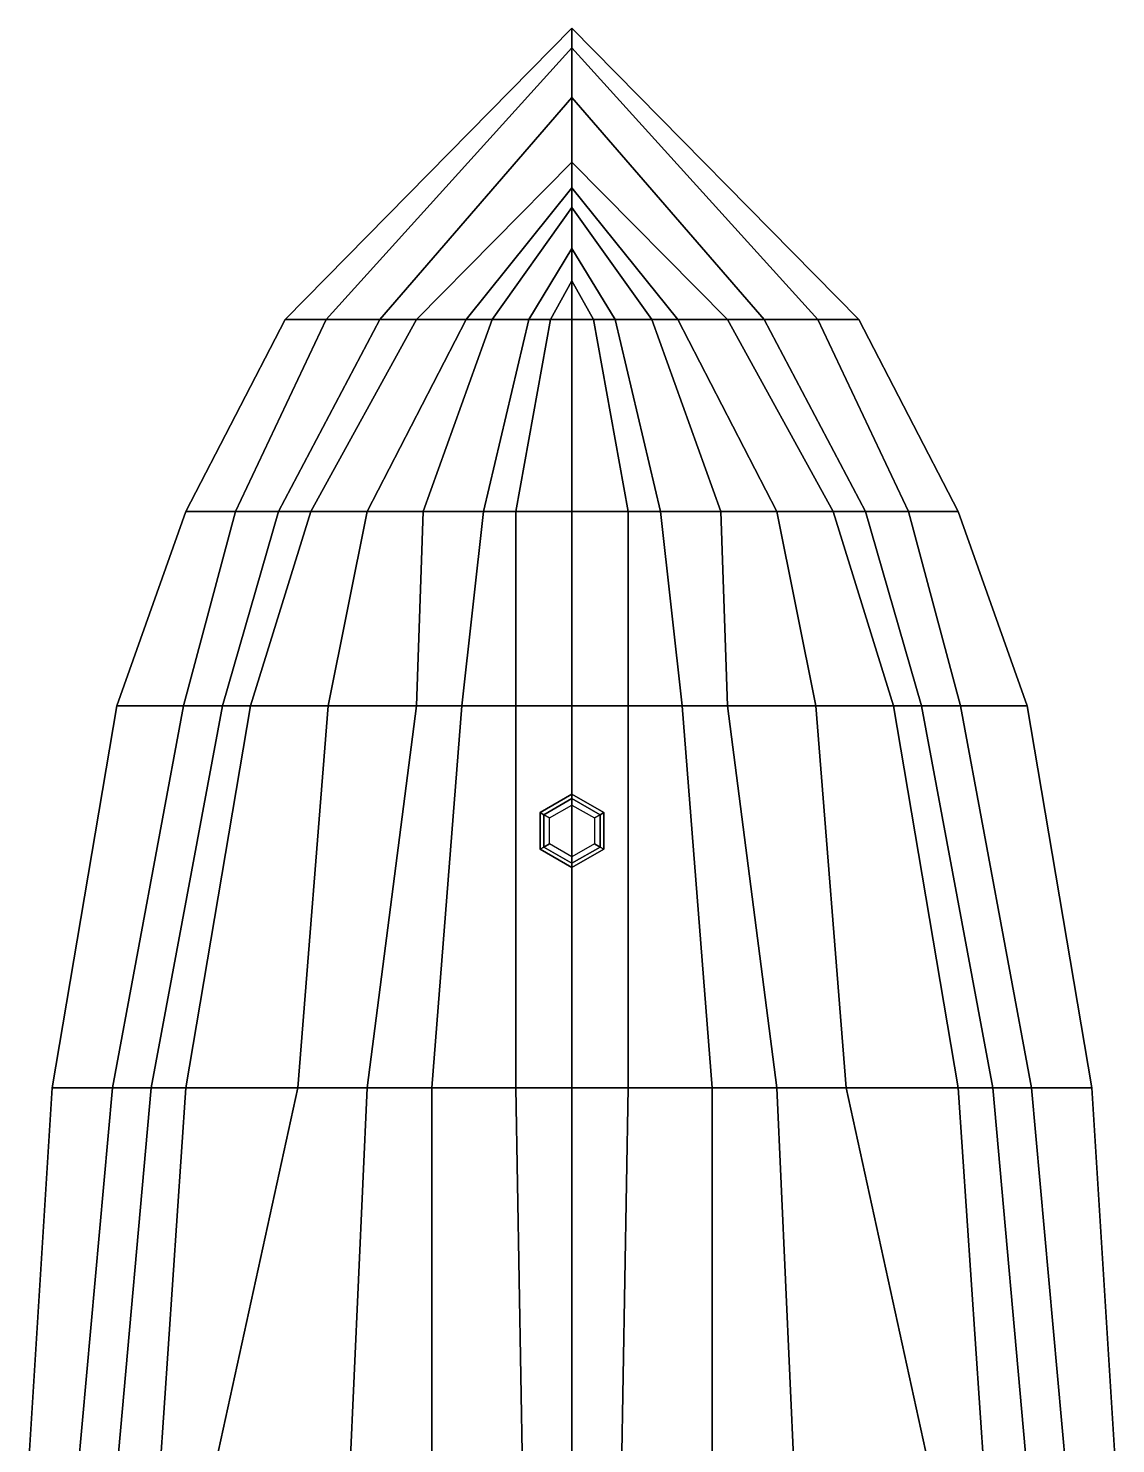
# Model space of a CAD drawing. Extents: x -2.5 to 2.5, y -9.7 to 9.7.
# Drawn here: x -2.52 to 2.52, y 3.16 to 9.72 of the extents above; entities that cross this region are included whole.
import ezdxf

# ---------------------------------------------------------------- set-up
doc = ezdxf.new("R2010")
doc.units = 0
doc.layers.get('0').update_dxf_attribs({"linetype": 'CONTINUOUS'})

msp = doc.modelspace()

# ---------------------------------------------------------------- linework, layer by layer
for points in [[(-1.33, 8.37, 1.75), (0, 9.72, 1.73), (0, 9.63, 1.55), (-1.14, 8.37, 1.55)], [(1.33, 8.37, 1.75), (0, 9.72, 1.73), (0, 9.72, 1.73), (-1.33, 8.37, 1.75)], [(0, 9.72, 1.73), (1.33, 8.37, 1.75), (1.14, 8.37, 1.55), (0, 9.63, 1.55)], [(-1.14, 8.37, 1.55), (0, 9.63, 1.55), (0, 9.4, 1.16), (-0.89, 8.37, 1.16)], [(0, 9.63, 1.55), (1.14, 8.37, 1.55), (0.89, 8.37, 1.16), (0, 9.4, 1.16)], [(-0.89, 8.37, 1.16), (0, 9.4, 1.16), (0, 9.1, 0.72), (-0.72, 8.37, 0.72)], [(0, 9.4, 1.16), (0.89, 8.37, 1.16), (0.72, 8.37, 0.72), (0, 9.1, 0.72)], [(-0.72, 8.37, 0.72), (0, 9.1, 0.72), (0, 8.98, 0.56), (-0.49, 8.37, 0.56)], [(0, 9.1, 0.72), (0.72, 8.37, 0.72), (0.49, 8.37, 0.56), (0, 8.98, 0.56)], [(-0.49, 8.37, 0.56), (0, 8.98, 0.56), (0, 8.89, 0.45), (-0.37, 8.37, 0.45)], [(0, 8.98, 0.56), (0.49, 8.37, 0.56), (0.37, 8.37, 0.45), (0, 8.89, 0.45)], [(-0.37, 8.37, 0.45), (0, 8.89, 0.45), (0, 8.7, 0.25), (-0.2, 8.37, 0.25)], [(0, 8.89, 0.45), (0.37, 8.37, 0.45), (0.2, 8.37, 0.25), (0, 8.7, 0.25)], [(-0.2, 8.37, 0.25), (0, 8.7, 0.25), (0, 8.55, 0.1), (-0.1, 8.37, 0.1)], [(0, 8.7, 0.25), (0.2, 8.37, 0.25), (0.1, 8.37, 0.1), (0, 8.55, 0.1)], [(-0.1, 8.37, 0.1), (0, 8.55, 0.1), (0, 8.37, -0.07)], [(0, 8.55, 0.1), (0.1, 8.37, 0.1), (0, 8.37, -0.07)], [(-1.79, 7.48, 1.75), (-1.33, 8.37, 1.75), (-1.14, 8.37, 1.55), (-1.56, 7.48, 1.47)], [(1.79, 7.48, 1.75), (1.33, 8.37, 1.75), (-1.33, 8.37, 1.75), (-1.79, 7.48, 1.75)], [(-1.56, 7.48, 1.47), (-1.14, 8.37, 1.55), (-0.89, 8.37, 1.16), (-1.36, 7.48, 1.08)], [(-1.36, 7.48, 1.08), (-0.89, 8.37, 1.16), (-0.72, 8.37, 0.72), (-1.21, 7.48, 0.54)], [(-1.21, 7.48, 0.54), (-0.72, 8.37, 0.72), (-0.49, 8.37, 0.56), (-0.95, 7.48, 0.38)], [(-0.95, 7.48, 0.38), (-0.49, 8.37, 0.56), (-0.37, 8.37, 0.45), (-0.69, 7.48, 0.2)], [(-0.69, 7.48, 0.2), (-0.37, 8.37, 0.45), (-0.2, 8.37, 0.25), (-0.41, 7.48, -0.03)], [(-0.41, 7.48, -0.03), (-0.2, 8.37, 0.25), (-0.1, 8.37, 0.1), (-0.26, 7.48, -0.17)], [(-0.26, 7.48, -0.17), (-0.1, 8.37, 0.1), (0, 8.37, -0.07), (0, 7.48, -0.49)], [(0.1, 8.37, 0.1), (0.26, 7.48, -0.17), (0, 7.48, -0.49), (0, 8.37, -0.07)], [(0.2, 8.37, 0.25), (0.41, 7.48, -0.03), (0.26, 7.48, -0.17), (0.1, 8.37, 0.1)], [(0.37, 8.37, 0.45), (0.69, 7.48, 0.2), (0.41, 7.48, -0.03), (0.2, 8.37, 0.25)], [(0.49, 8.37, 0.56), (0.95, 7.48, 0.38), (0.69, 7.48, 0.2), (0.37, 8.37, 0.45)], [(0.72, 8.37, 0.72), (1.21, 7.48, 0.54), (0.95, 7.48, 0.38), (0.49, 8.37, 0.56)], [(0.89, 8.37, 1.16), (1.36, 7.48, 1.08), (1.21, 7.48, 0.54), (0.72, 8.37, 0.72)], [(1.14, 8.37, 1.55), (1.56, 7.48, 1.47), (1.36, 7.48, 1.08), (0.89, 8.37, 1.16)], [(1.33, 8.37, 1.75), (1.79, 7.48, 1.75), (1.56, 7.48, 1.47), (1.14, 8.37, 1.55)], [(-2.11, 6.58, 1.72), (-1.79, 7.48, 1.75), (-1.56, 7.48, 1.47), (-1.8, 6.58, 1.27)], [(2.11, 6.58, 1.72), (1.79, 7.48, 1.75), (-1.79, 7.48, 1.75), (-2.11, 6.58, 1.72)], [(-1.8, 6.58, 1.27), (-1.56, 7.48, 1.47), (-1.36, 7.48, 1.08), (-1.62, 6.58, 0.87)], [(-1.62, 6.58, 0.87), (-1.36, 7.48, 1.08), (-1.21, 7.48, 0.54), (-1.49, 6.58, 0.38)], [(-1.49, 6.58, 0.38), (-1.21, 7.48, 0.54), (-0.95, 7.48, 0.38), (-1.13, 6.58, 0.2)], [(-1.13, 6.58, 0.2), (-0.95, 7.48, 0.38), (-0.69, 7.48, 0.2), (-0.72, 6.58, -0.03)], [(-0.72, 6.58, -0.03), (-0.69, 7.48, 0.2), (-0.41, 7.48, -0.03), (-0.51, 6.58, -0.18)], [(-0.51, 6.58, -0.18), (-0.41, 7.48, -0.03), (-0.26, 7.48, -0.17), (-0.26, 6.58, -0.39)], [(-0.26, 6.58, -0.39), (-0.26, 7.48, -0.17), (0, 7.48, -0.49), (0, 6.58, -0.67)], [(0.26, 7.48, -0.17), (0.26, 6.58, -0.39), (0, 6.58, -0.67), (0, 7.48, -0.49)], [(0.41, 7.48, -0.03), (0.51, 6.58, -0.18), (0.26, 6.58, -0.39), (0.26, 7.48, -0.17)], [(0.69, 7.48, 0.2), (0.72, 6.58, -0.03), (0.51, 6.58, -0.18), (0.41, 7.48, -0.03)], [(0.95, 7.48, 0.38), (1.13, 6.58, 0.2), (0.72, 6.58, -0.03), (0.69, 7.48, 0.2)], [(1.21, 7.48, 0.54), (1.49, 6.58, 0.38), (1.13, 6.58, 0.2), (0.95, 7.48, 0.38)], [(1.36, 7.48, 1.08), (1.62, 6.58, 0.87), (1.49, 6.58, 0.38), (1.21, 7.48, 0.54)], [(1.56, 7.48, 1.47), (1.8, 6.58, 1.27), (1.62, 6.58, 0.87), (1.36, 7.48, 1.08)], [(1.79, 7.48, 1.75), (2.11, 6.58, 1.72), (1.8, 6.58, 1.27), (1.56, 7.48, 1.47)], [(-2.41, 4.81, 1.64), (-2.11, 6.58, 1.72), (-1.8, 6.58, 1.27), (-2.13, 4.81, 1.17)], [(2.41, 4.81, 1.64), (2.11, 6.58, 1.72), (-2.11, 6.58, 1.72), (-2.41, 4.81, 1.64)], [(-2.13, 4.81, 1.17), (-1.8, 6.58, 1.27), (-1.62, 6.58, 0.87), (-1.95, 4.81, 0.69)], [(-1.95, 4.81, 0.69), (-1.62, 6.58, 0.87), (-1.49, 6.58, 0.38), (-1.79, 4.81, 0.16)], [(-1.79, 4.81, 0.16), (-1.49, 6.58, 0.38), (-1.13, 6.58, 0.2), (-1.27, 4.81, -0.04)], [(-1.27, 4.81, -0.04), (-1.13, 6.58, 0.2), (-0.72, 6.58, -0.03), (-0.95, 4.81, -0.18)], [(-0.95, 4.81, -0.18), (-0.72, 6.58, -0.03), (-0.51, 6.58, -0.18), (-0.65, 4.81, -0.32)], [(-0.65, 4.81, -0.32), (-0.51, 6.58, -0.18), (-0.26, 6.58, -0.39), (-0.26, 4.81, -0.55)], [(-0.26, 4.81, -0.55), (-0.26, 6.58, -0.39), (0, 6.58, -0.67), (0, 4.81, -0.73)], [(0.26, 6.58, -0.39), (0.26, 4.81, -0.55), (0, 4.81, -0.73), (0, 6.58, -0.67)], [(0, 6.58, -0.67), (0, 5.87, -0.75), (0, 5.87, -0.6941), (0, 6.58, -0.67)], [(0, 6.58, -0.67), (0, 5.87, -0.6941), (0, 5.87, -0.75), (0, 6.58, -0.67)], [(0.51, 6.58, -0.18), (0.65, 4.81, -0.32), (0.26, 4.81, -0.55), (0.26, 6.58, -0.39)], [(0.72, 6.58, -0.03), (0.95, 4.81, -0.18), (0.65, 4.81, -0.32), (0.51, 6.58, -0.18)], [(1.13, 6.58, 0.2), (1.27, 4.81, -0.04), (0.95, 4.81, -0.18), (0.72, 6.58, -0.03)], [(1.49, 6.58, 0.38), (1.79, 4.81, 0.16), (1.27, 4.81, -0.04), (1.13, 6.58, 0.2)], [(1.62, 6.58, 0.87), (1.95, 4.81, 0.69), (1.79, 4.81, 0.16), (1.49, 6.58, 0.38)], [(1.8, 6.58, 1.27), (2.13, 4.81, 1.17), (1.95, 4.81, 0.69), (1.62, 6.58, 0.87)], [(2.11, 6.58, 1.72), (2.41, 4.81, 1.64), (2.13, 4.81, 1.17), (1.8, 6.58, 1.27)], [(0, 6.17, 1.7), (-0.1472, 6.085, 1.69), (-0.1472, 6.085, 2.4), (0, 6.17, 2.4)], [(-0.1299, 6.075, 2.45), (0, 6.15, 2.45), (0, 6.17, 2.4), (-0.1472, 6.085, 2.4)], [(0.1472, 6.085, 1.69), (0, 6.17, 1.7), (0, 6.17, 2.4), (0.1472, 6.085, 2.4)], [(0, 6.15, 2.45), (0.1299, 6.075, 2.45), (0.1472, 6.085, 2.4), (0, 6.17, 2.4)], [(-0.1039, 6.06, 2.61), (0, 6.12, 2.61), (0, 6.15, 2.54), (-0.1299, 6.075, 2.54)], [(0, 6.15, 2.45), (-0.1299, 6.075, 2.45), (-0.1299, 6.075, 2.54), (0, 6.15, 2.54)], [(0, 6.12, 2.61), (0.1039, 6.06, 2.61), (0.1299, 6.075, 2.54), (0, 6.15, 2.54)], [(0.1299, 6.075, 2.45), (0, 6.15, 2.45), (0, 6.15, 2.54), (0.1299, 6.075, 2.54)], [(-0.1472, 6.085, 1.69), (-0.1472, 5.915, 1.69), (-0.1472, 5.915, 2.4), (-0.1472, 6.085, 2.4)], [(-0.1299, 5.925, 2.45), (-0.1299, 6.075, 2.45), (-0.1472, 6.085, 2.4), (-0.1472, 5.915, 2.4)], [(-0.1039, 5.94, 2.61), (-0.1039, 6.06, 2.61), (-0.1299, 6.075, 2.54), (-0.1299, 5.925, 2.54)], [(-0.1299, 6.075, 2.45), (-0.1299, 5.925, 2.45), (-0.1299, 5.925, 2.54), (-0.1299, 6.075, 2.54)], [(0.1039, 6.06, 2.61), (0.1039, 5.94, 2.61), (0.1299, 5.925, 2.54), (0.1299, 6.075, 2.54)], [(0.1299, 6.075, 2.45), (0.1299, 5.925, 2.45), (0.1472, 5.915, 2.4), (0.1472, 6.085, 2.4)], [(0.1299, 5.925, 2.45), (0.1299, 6.075, 2.45), (0.1299, 6.075, 2.54), (0.1299, 5.925, 2.54)], [(0.1472, 5.915, 1.69), (0.1472, 6.085, 1.69), (0.1472, 6.085, 2.4), (0.1472, 5.915, 2.4)], [(0, 5.85, 2.45), (-0.1299, 5.925, 2.45), (-0.1472, 5.915, 2.4), (0, 5.83, 2.4)], [(-0.1472, 5.915, 1.69), (0, 5.83, 1.68), (0, 5.83, 2.4), (-0.1472, 5.915, 2.4)], [(0, 5.88, 2.61), (-0.1039, 5.94, 2.61), (-0.1299, 5.925, 2.54), (0, 5.85, 2.54)], [(-0.1299, 5.925, 2.45), (0, 5.85, 2.45), (0, 5.85, 2.54), (-0.1299, 5.925, 2.54)], [(0.1039, 5.94, 2.61), (0, 5.88, 2.61), (0, 5.85, 2.54), (0.1299, 5.925, 2.54)], [(0, 5.85, 2.45), (0.1299, 5.925, 2.45), (0.1299, 5.925, 2.54), (0, 5.85, 2.54)], [(0.1299, 5.925, 2.45), (0, 5.85, 2.45), (0, 5.83, 2.4), (0.1472, 5.915, 2.4)], [(0, 5.83, 1.68), (0.1472, 5.915, 1.69), (0.1472, 5.915, 2.4), (0, 5.83, 2.4)], [(0, 5.87, -0.6941), (0, 4.77, -0.7304), (0, 4.77, -0.78), (0, 5.87, -0.75)], [(0, 5.87, -0.75), (0, 4.77, -0.78), (0, 4.77, -0.7304), (0, 5.87, -0.6941)], [(-2.52, 3.03, 1.58), (-2.41, 4.81, 1.64), (-2.13, 4.81, 1.17), (-2.29, 3.03, 1.17)], [(2.52, 3.03, 1.58), (2.41, 4.81, 1.64), (-2.41, 4.81, 1.64), (-2.52, 3.03, 1.58)], [(-2.29, 3.03, 1.17), (-2.13, 4.81, 1.17), (-1.95, 4.81, 0.69), (-2.11, 3.03, 0.69)], [(-2.11, 3.03, 0.69), (-1.95, 4.81, 0.69), (-1.79, 4.81, 0.16), (-1.91, 3.03, 0.03)], [(-1.91, 3.03, 0.03), (-1.79, 4.81, 0.16), (-1.27, 4.81, -0.04), (-1.66, 3.03, -0.05)], [(-1.66, 3.03, -0.05), (-1.27, 4.81, -0.04), (-0.95, 4.81, -0.18), (-1.03, 3.03, -0.27)], [(-1.03, 3.03, -0.27), (-0.95, 4.81, -0.18), (-0.65, 4.81, -0.32), (-0.65, 3.03, -0.43)], [(-0.65, 3.03, -0.43), (-0.65, 4.81, -0.32), (-0.26, 4.81, -0.55), (-0.23, 3.03, -0.63)], [(-0.23, 3.03, -0.63), (-0.26, 4.81, -0.55), (0, 4.81, -0.73), (0, 3.03, -0.75)], [(0.26, 4.81, -0.55), (0.23, 3.03, -0.63), (0, 3.03, -0.75), (0, 4.81, -0.73)], [(0.65, 4.81, -0.32), (0.65, 3.03, -0.43), (0.23, 3.03, -0.63), (0.26, 4.81, -0.55)], [(0.95, 4.81, -0.18), (1.03, 3.03, -0.27), (0.65, 3.03, -0.43), (0.65, 4.81, -0.32)], [(1.27, 4.81, -0.04), (1.66, 3.03, -0.05), (1.03, 3.03, -0.27), (0.95, 4.81, -0.18)], [(1.79, 4.81, 0.16), (1.91, 3.03, 0.03), (1.66, 3.03, -0.05), (1.27, 4.81, -0.04)], [(1.95, 4.81, 0.69), (2.11, 3.03, 0.69), (1.91, 3.03, 0.03), (1.79, 4.81, 0.16)], [(2.13, 4.81, 1.17), (2.29, 3.03, 1.17), (2.11, 3.03, 0.69), (1.95, 4.81, 0.69)], [(2.41, 4.81, 1.64), (2.52, 3.03, 1.58), (2.29, 3.03, 1.17), (2.13, 4.81, 1.17)], [(0, 4.77, -0.78), (0, 0.92, -0.78), (0, 0.92, -0.7424), (0, 4.77, -0.7304)], [(0, 4.77, -0.7304), (0, 0.92, -0.7424), (0, 0.92, -0.78), (0, 4.77, -0.78)]]:
    msp.add_3dface(points)

doc.saveas('drawing.dxf')
